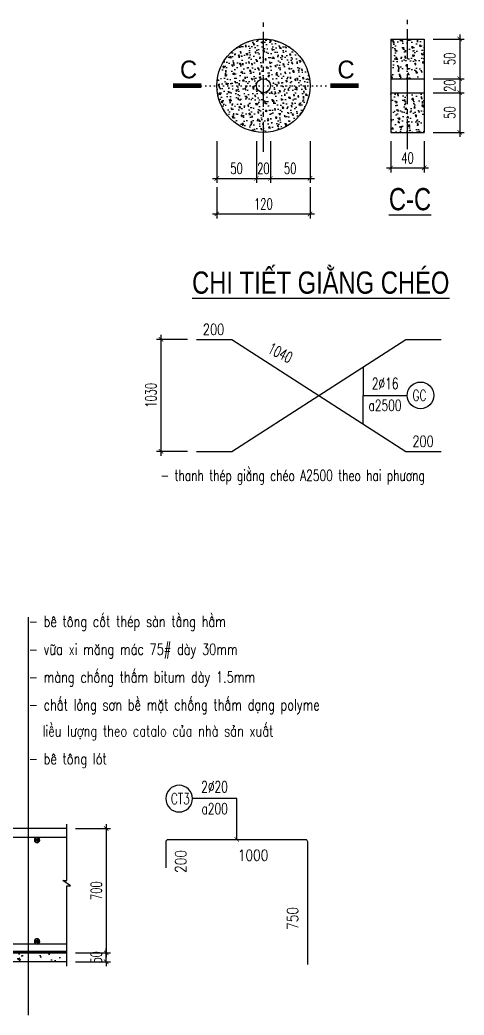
# Model space of a CAD drawing. Header units: millimetres. Extents: x -143483 to 1166745, y -1448440 to -1202244.
# Drawn here: x -72698 to -62690, y -1336065 to -1313673 of the extents above; entities that cross this region are included whole.
import ezdxf
from ezdxf.enums import TextEntityAlignment as Align

# ---------------------------------------------------------------- set-up
doc = ezdxf.new("R2010")
doc.units = ezdxf.units.MM
doc.header["$LTSCALE"] = 30
doc.header["$PDMODE"] = 3
doc.linetypes.add('CENTER2', pattern=[1.125, 0.75, -0.125, 0.125, -0.125])
doc.linetypes.add('DOT', pattern=[0.25, 0, -0.25])
doc.layers.get('0').update_dxf_attribs({"lineweight": 9})
doc.layers.get('Defpoints').update_dxf_attribs({"lineweight": 9})
for name, color, linetype in [('ccu11-Chidan', 9, 'Continuous'), ('ccu11-Cotthep', 9, 'Continuous'), ('ccu11-Dim', 8, 'Continuous'), ('ccu11-Hatch', 8, 'Continuous'), ('ccu11-Manh', 8, 'Continuous'), ('ccu11-Text', 31, 'Continuous'), ('ccu11-Thay', 7, 'Continuous'), ('ccu11-Thep', 4, 'Continuous'), ('ccu11-Truc', 13, 'CENTER2'), ('ccu11-Water Proofing', 6, 'Continuous')]:
    doc.layers.add(name, color=color, linetype=linetype)
doc.styles.add('ccu11-dim', font='vnsimli.shx', dxfattribs={"width": 0.65, "bigfont": 'bigfont.shx'})
doc.styles.add('ccu11-VnAvH-B', font='VHAVANB.TTF')
doc.styles.add('ccu11-vnsimli', font='vnsimli.shx', dxfattribs={"width": 0.8, "bigfont": 'vns.shx'})
doc.styles.add('ccu11-vnsimple', font='vnsimple.shx', dxfattribs={"bigfont": 'bigfont.shx'})
doc.styles.add('ccu11_simli', font='vnsimli.shx', dxfattribs={"width": 0.8})
doc.styles.add('VnHelvetlnsH', font='VHHELS.TTF')
doc.styles.add('VNTIMEH', font='vnsimli.shx', dxfattribs={"width": 0.8, "bigfont": 'bigfont.shx'})
doc.dimstyles.new('ccu11-100', dxfattribs={"dimscale": 100, "dimtxt": 2.5, "dimasz": 1, "dimexe": 1, "dimexo": 2, "dimgap": 1, "dimtad": 1, "dimdec": 0, "dimdsep": 46, "dimtxsty": 'ccu11-dim', "dimblk": 'ARCHTICK', "dimcen": -1, "dimdle": 1, "dimclrd": 256, "dimclre": 256, "dimclrt": 3, "dimadec": 0, "dimazin": 2, "dimtfac": 0.1, "dimtdec": 0, "dimtmove": 0, "dimatfit": 1, "dimldrblk": 'ARCHTICK', "dimfxl": 0, "dimtvp": 0.833333, "dimtolj": 1, "dimtzin": 12, "dimarcsym": 0})
doc.dimstyles.new('ccu11-100x4', dxfattribs={"dimscale": 100, "dimtxt": 2.5, "dimasz": 1, "dimexe": 1, "dimexo": 2, "dimgap": 1, "dimtad": 1, "dimdec": 0, "dimlfac": 0.25, "dimdsep": 46, "dimtxsty": 'ccu11-dim', "dimblk": 'ARCHTICK', "dimcen": -1, "dimdle": 1, "dimclrd": 256, "dimclre": 256, "dimclrt": 3, "dimadec": 0, "dimazin": 2, "dimtfac": 0.1, "dimtdec": 0, "dimtmove": 0, "dimatfit": 1, "dimldrblk": 'ARCHTICK', "dimfxl": 0, "dimtvp": 0.833333, "dimtolj": 1, "dimtzin": 12, "dimarcsym": 0})
pattern_1 = [(32.602126, (-1224341.735, -725912.61), (-200.764141, -20.173982), [0, -217.5]), (118.602126, (-1224341.74, -725912.61), (-20.218716, -216.044088), [0, -291]), (39.602126, (-1224318.45, -725931.7), (-235.05624, 1.738773), [0, -369]), (251.602126, (-1224318.45, -725931.7), (115.106062, -227.98173), [0, -243.6]), (79.602126, (-1224091.26, -726077.8), (-175.222127, 215.157838), [0, -195]), (55.602126, (-1224219.43, -725999.5), (-222.786305, 152.532823), [30, -240]), (100.602126, (-1224194.68, -726016.44), (-375.31848, -70.25336), [42.426, -339.411]), (145.602126, (-1224010.92, -725960.47), (-152.532823, -222.786305), [30, -240]), (100.602126, (-1223875.34, -725762.43), (-375.31848, -70.25336), [42.426, -339.411]), (235.602126, (-1224010.92, -725960.47), (222.786305, -152.532823), [30, -240]), (100.602126, (-1224042.15, -725793.66), (-375.31848, -70.25336), [42.426, -339.411]), (325.602126, (-1224219.43, -725999.5), (152.532823, 222.786305), [30, -240]), (100.602126, (-1224027.87, -725985.22), (-375.31848, -70.25336), [42.426, -339.411])]

# ---------------------------------------------------------------- blocks, each defined once
blk = doc.blocks.new('SHD')
at = {"layer": 'ccu11-Cotthep'}
blk.add_circle((300, 0), 300, dxfattribs=at)
at = {"layer": 'ccu11-Cotthep', "color": 31, "style": 'ccu11_simli', "width": 0.8}
blk.add_attdef('DK', text='', height=250, dxfattribs=at).set_placement((-101, 65), align=Align.BOTTOM_RIGHT)
blk.add_attdef('KH', text='', height=250, dxfattribs=at).set_placement((300, 0), align=Align.MIDDLE)
blk.add_attdef('KC', text='', height=250, dxfattribs=at).set_placement((-101, -142), align=Align.TOP_RIGHT)
blk = doc.blocks.new('_ARCHTICK')
at = {"color": 0, "linetype": 'ByBlock', "const_width": 0.15}
blk.add_lwpolyline([(-0.5, -0.5), (0.5, 0.5)], dxfattribs=at)
blk = doc.blocks.new('*D1046')
at = {"layer": 'ccu11-Dim', "lineweight": -2, "transparency": 16777216}
for p, q in [((-71442, -1334666), (-70653, -1334666)), ((-70753, -1334666), (-70753, -1334566)), ((-70753, -1334866), (-70753, -1334666)), ((-71442, -1334866), (-70653, -1334866)), ((-70753, -1334866), (-70753, -1334966))]:
    blk.add_line(p, q, dxfattribs=at)
at = {"layer": 'Defpoints', "color": 0, "transparency": 16777216}
for p in [(-71642, -1334666), (-70753, -1334666), (-71642, -1334866)]:
    blk.add_point(p, dxfattribs=at)
at = {"layer": 'ccu11-Dim', "lineweight": -2, "transparency": 16777216, "xscale": 100, "yscale": 100, "zscale": 100}
for p, rotation in [((-70753, -1334666), 270), ((-70753, -1334866), 90)]:
    blk.add_blockref('_ARCHTICK', p, dxfattribs=dict(at, rotation=rotation))
at = {"layer": 'ccu11-Dim', "color": 3, "transparency": 16777216, "insert": (-70978, -1334766), "char_height": 250, "attachment_point": 5, "rotation": 90, "style": 'ccu11-dim'}
blk.add_mtext('\\A1;50', dxfattribs=at)
blk = doc.blocks.new('ccu11_block_thep')
at = {"layer": 'ccu11-Thep', "color": 3}
for p, q in [((-0.4, 0), (0.4, 0)), ((-0.28, 0.28), (0.28, -0.28)), ((0.28, 0.28), (-0.28, -0.28)), ((0, 0.4), (0, -0.4))]:
    blk.add_line(p, q, dxfattribs=at)
at = {"layer": 'ccu11-Thep', "color": 1, "const_width": 0.0667}
blk.add_lwpolyline([(-0.4, 0, 1), (0.4, 0, 1), (-0.4, 0, 1)], format="xyb", dxfattribs=at)
at = {"layer": 'ccu11-Thep', "color": 1}
blk.add_circle((0, 0), 0.4, dxfattribs=at)
blk = doc.blocks.new('*D1051')
at = {"layer": 'ccu11-Dim', "lineweight": -2, "transparency": 16777216}
for p, q in [((-70753, -1331766), (-70753, -1334766)), ((-71442, -1331866), (-70653, -1331866)), ((-71442, -1334666), (-70653, -1334666))]:
    blk.add_line(p, q, dxfattribs=at)
at = {"layer": 'Defpoints', "color": 0, "transparency": 16777216}
for p in [(-71642, -1331866), (-71642, -1334666), (-70753, -1334666)]:
    blk.add_point(p, dxfattribs=at)
at = {"layer": 'ccu11-Dim', "lineweight": -2, "transparency": 16777216, "xscale": 100, "yscale": 100, "zscale": 100}
for p, rotation in [((-70753, -1331866), 90), ((-70753, -1334666), 270)]:
    blk.add_blockref('_ARCHTICK', p, dxfattribs=dict(at, rotation=rotation))
at = {"layer": 'ccu11-Dim', "color": 3, "transparency": 16777216, "insert": (-70978, -1333266), "char_height": 250, "attachment_point": 5, "rotation": 90, "style": 'ccu11-dim'}
blk.add_mtext('\\A1;700', dxfattribs=at)
blk = doc.blocks.new('*D1004')
at = {"layer": 'ccu11-Dim', "lineweight": -2, "transparency": 16777216}
for p, q in [((-68921, -1320861), (-69621, -1320861)), ((-69521, -1320761), (-69521, -1323481)), ((-68921, -1323381), (-69621, -1323381))]:
    blk.add_line(p, q, dxfattribs=at)
at = {"layer": 'Defpoints', "color": 0, "transparency": 16777216}
for p in [(-68721, -1320861), (-69521, -1323381), (-68721, -1323381)]:
    blk.add_point(p, dxfattribs=at)
at = {"layer": 'ccu11-Dim', "lineweight": -2, "transparency": 16777216, "xscale": 100, "yscale": 100, "zscale": 100}
for p, rotation in [((-69521, -1320861), 90), ((-69521, -1323381), 270)]:
    blk.add_blockref('_ARCHTICK', p, dxfattribs=dict(at, rotation=rotation))
at = {"layer": 'ccu11-Dim', "color": 3, "transparency": 16777216, "insert": (-69746, -1322121), "char_height": 250, "attachment_point": 5, "rotation": 90, "style": 'ccu11-dim'}
blk.add_mtext('\\A1;1030', dxfattribs=at)
blk = doc.blocks.new('*D1005')
at = {"layer": 'ccu11-Dim', "lineweight": -2, "ltscale": 10000, "transparency": 16777216}
for p, q in [((-68262, -1317440), (-68262, -1318140)), ((-66162, -1317440), (-66162, -1318140)), ((-68362, -1318040), (-66062, -1318040))]:
    blk.add_line(p, q, dxfattribs=at)
at = {"layer": 'Defpoints', "color": 0, "ltscale": 10000, "transparency": 16777216}
for p in [(-68262, -1317240), (-66162, -1317240), (-66162, -1318040)]:
    blk.add_point(p, dxfattribs=at)
at = {"layer": 'ccu11-Dim', "lineweight": -2, "ltscale": 10000, "transparency": 16777216, "xscale": 100, "yscale": 100, "zscale": 100, "rotation": 180}
blk.add_blockref('_ARCHTICK', (-68262, -1318040), dxfattribs=at)
at = {"layer": 'ccu11-Dim', "lineweight": -2, "ltscale": 10000, "transparency": 16777216, "xscale": 100, "yscale": 100, "zscale": 100}
blk.add_blockref('_ARCHTICK', (-66162, -1318040), dxfattribs=at)
at = {"layer": 'ccu11-Dim', "color": 3, "ltscale": 10000, "transparency": 16777216, "insert": (-67212, -1317815), "char_height": 250, "attachment_point": 5, "style": 'ccu11-dim'}
blk.add_mtext('\\A1;120', dxfattribs=at)
blk = doc.blocks.new('*D1006')
at = {"layer": 'ccu11-Dim', "lineweight": -2, "ltscale": 10000, "transparency": 16777216}
for p, q in [((-68262, -1316404), (-68262, -1317340)), ((-67369, -1316404), (-67369, -1317340)), ((-68362, -1317240), (-67269, -1317240))]:
    blk.add_line(p, q, dxfattribs=at)
at = {"layer": 'Defpoints', "color": 0, "ltscale": 10000, "transparency": 16777216}
for p in [(-68262, -1316204), (-67369, -1316204), (-67369, -1317240)]:
    blk.add_point(p, dxfattribs=at)
at = {"layer": 'ccu11-Dim', "lineweight": -2, "ltscale": 10000, "transparency": 16777216, "xscale": 100, "yscale": 100, "zscale": 100, "rotation": 180}
blk.add_blockref('_ARCHTICK', (-68262, -1317240), dxfattribs=at)
at = {"layer": 'ccu11-Dim', "lineweight": -2, "ltscale": 10000, "transparency": 16777216, "xscale": 100, "yscale": 100, "zscale": 100}
blk.add_blockref('_ARCHTICK', (-67369, -1317240), dxfattribs=at)
at = {"layer": 'ccu11-Dim', "color": 3, "ltscale": 10000, "transparency": 16777216, "insert": (-67816, -1317015), "char_height": 250, "attachment_point": 5, "style": 'ccu11-dim'}
blk.add_mtext('\\A1;50', dxfattribs=at)
blk = doc.blocks.new('*D1007')
at = {"layer": 'ccu11-Dim', "lineweight": -2, "ltscale": 10000, "transparency": 16777216}
for p, q in [((-67369, -1316404), (-67369, -1317340)), ((-67054, -1316404), (-67054, -1317340)), ((-67469, -1317240), (-66954, -1317240))]:
    blk.add_line(p, q, dxfattribs=at)
at = {"layer": 'Defpoints', "color": 0, "ltscale": 10000, "transparency": 16777216}
for p in [(-67369, -1316204), (-67054, -1316204), (-67054, -1317240)]:
    blk.add_point(p, dxfattribs=at)
at = {"layer": 'ccu11-Dim', "lineweight": -2, "ltscale": 10000, "transparency": 16777216, "xscale": 100, "yscale": 100, "zscale": 100, "rotation": 180}
blk.add_blockref('_ARCHTICK', (-67369, -1317240), dxfattribs=at)
at = {"layer": 'ccu11-Dim', "lineweight": -2, "ltscale": 10000, "transparency": 16777216, "xscale": 100, "yscale": 100, "zscale": 100}
blk.add_blockref('_ARCHTICK', (-67054, -1317240), dxfattribs=at)
at = {"layer": 'ccu11-Dim', "color": 3, "ltscale": 10000, "transparency": 16777216, "insert": (-67212, -1317015), "char_height": 250, "attachment_point": 5, "style": 'ccu11-dim'}
blk.add_mtext('\\A1;20', dxfattribs=at)
blk = doc.blocks.new('*D1008')
at = {"layer": 'ccu11-Dim', "lineweight": -2, "ltscale": 10000, "transparency": 16777216}
for p, q in [((-67054, -1316404), (-67054, -1317340)), ((-66162, -1316404), (-66162, -1317340)), ((-67154, -1317240), (-66062, -1317240))]:
    blk.add_line(p, q, dxfattribs=at)
at = {"layer": 'Defpoints', "color": 0, "ltscale": 10000, "transparency": 16777216}
for p in [(-67054, -1316204), (-66162, -1316204), (-66162, -1317240)]:
    blk.add_point(p, dxfattribs=at)
at = {"layer": 'ccu11-Dim', "lineweight": -2, "ltscale": 10000, "transparency": 16777216, "xscale": 100, "yscale": 100, "zscale": 100, "rotation": 180}
blk.add_blockref('_ARCHTICK', (-67054, -1317240), dxfattribs=at)
at = {"layer": 'ccu11-Dim', "lineweight": -2, "ltscale": 10000, "transparency": 16777216, "xscale": 100, "yscale": 100, "zscale": 100}
blk.add_blockref('_ARCHTICK', (-66162, -1317240), dxfattribs=at)
at = {"layer": 'ccu11-Dim', "color": 3, "ltscale": 10000, "transparency": 16777216, "insert": (-66608, -1317015), "char_height": 250, "attachment_point": 5, "style": 'ccu11-dim'}
blk.add_mtext('\\A1;50', dxfattribs=at)
blk = doc.blocks.new('*D1009')
at = {"layer": 'ccu11-Dim', "lineweight": -2, "ltscale": 10000, "transparency": 16777216}
for p, q in [((-63390, -1314104), (-62690, -1314104)), ((-62790, -1314004), (-62790, -1315097)), ((-63390, -1314997), (-62690, -1314997))]:
    blk.add_line(p, q, dxfattribs=at)
at = {"layer": 'Defpoints', "color": 0, "ltscale": 10000, "transparency": 16777216}
for p in [(-63590, -1314104), (-63590, -1314997), (-62790, -1314997)]:
    blk.add_point(p, dxfattribs=at)
at = {"layer": 'ccu11-Dim', "lineweight": -2, "ltscale": 10000, "transparency": 16777216, "xscale": 100, "yscale": 100, "zscale": 100}
for p, rotation in [((-62790, -1314104), 90), ((-62790, -1314997), 270)]:
    blk.add_blockref('_ARCHTICK', p, dxfattribs=dict(at, rotation=rotation))
at = {"layer": 'ccu11-Dim', "color": 3, "ltscale": 10000, "transparency": 16777216, "insert": (-63015, -1314550), "char_height": 250, "attachment_point": 5, "rotation": 90, "style": 'ccu11-dim'}
blk.add_mtext('\\A1;50', dxfattribs=at)
blk = doc.blocks.new('*D1010')
at = {"layer": 'ccu11-Dim', "lineweight": -2, "ltscale": 10000, "transparency": 16777216}
for p, q in [((-63390, -1314997), (-62690, -1314997)), ((-62790, -1314897), (-62790, -1315412)), ((-63390, -1315312), (-62690, -1315312))]:
    blk.add_line(p, q, dxfattribs=at)
at = {"layer": 'Defpoints', "color": 0, "ltscale": 10000, "transparency": 16777216}
for p in [(-63590, -1314997), (-63590, -1315312), (-62790, -1315312)]:
    blk.add_point(p, dxfattribs=at)
at = {"layer": 'ccu11-Dim', "lineweight": -2, "ltscale": 10000, "transparency": 16777216, "xscale": 100, "yscale": 100, "zscale": 100}
for p, rotation in [((-62790, -1314997), 90), ((-62790, -1315312), 270)]:
    blk.add_blockref('_ARCHTICK', p, dxfattribs=dict(at, rotation=rotation))
at = {"layer": 'ccu11-Dim', "color": 3, "ltscale": 10000, "transparency": 16777216, "insert": (-63015, -1315154), "char_height": 250, "attachment_point": 5, "rotation": 90, "style": 'ccu11-dim'}
blk.add_mtext('\\A1;20', dxfattribs=at)
blk = doc.blocks.new('*D1011')
at = {"layer": 'ccu11-Dim', "lineweight": -2, "ltscale": 10000, "transparency": 16777216}
for p, q in [((-62790, -1315212), (-62790, -1316304)), ((-63390, -1315312), (-62690, -1315312)), ((-63390, -1316204), (-62690, -1316204))]:
    blk.add_line(p, q, dxfattribs=at)
at = {"layer": 'Defpoints', "color": 0, "ltscale": 10000, "transparency": 16777216}
for p in [(-63590, -1315312), (-63590, -1316204), (-62790, -1316204)]:
    blk.add_point(p, dxfattribs=at)
at = {"layer": 'ccu11-Dim', "lineweight": -2, "ltscale": 10000, "transparency": 16777216, "xscale": 100, "yscale": 100, "zscale": 100}
for p, rotation in [((-62790, -1315312), 90), ((-62790, -1316204), 270)]:
    blk.add_blockref('_ARCHTICK', p, dxfattribs=dict(at, rotation=rotation))
at = {"layer": 'ccu11-Dim', "color": 3, "ltscale": 10000, "transparency": 16777216, "insert": (-63015, -1315758), "char_height": 250, "attachment_point": 5, "rotation": 90, "style": 'ccu11-dim'}
blk.add_mtext('\\A1;50', dxfattribs=at)
blk = doc.blocks.new('*D1012')
at = {"layer": 'ccu11-Dim', "lineweight": -2, "ltscale": 10000, "transparency": 16777216}
for p, q in [((-64340, -1316404), (-64340, -1317104)), ((-63590, -1316404), (-63590, -1317104)), ((-64440, -1317004), (-63490, -1317004))]:
    blk.add_line(p, q, dxfattribs=at)
at = {"layer": 'Defpoints', "color": 0, "ltscale": 10000, "transparency": 16777216}
for p in [(-64340, -1316204), (-63590, -1316204), (-63590, -1317004)]:
    blk.add_point(p, dxfattribs=at)
at = {"layer": 'ccu11-Dim', "lineweight": -2, "ltscale": 10000, "transparency": 16777216, "xscale": 100, "yscale": 100, "zscale": 100, "rotation": 180}
blk.add_blockref('_ARCHTICK', (-64340, -1317004), dxfattribs=at)
at = {"layer": 'ccu11-Dim', "lineweight": -2, "ltscale": 10000, "transparency": 16777216, "xscale": 100, "yscale": 100, "zscale": 100}
blk.add_blockref('_ARCHTICK', (-63590, -1317004), dxfattribs=at)
at = {"layer": 'ccu11-Dim', "color": 3, "ltscale": 10000, "transparency": 16777216, "insert": (-63965, -1316779), "char_height": 250, "attachment_point": 5, "style": 'ccu11-dim'}
blk.add_mtext('\\A1;40', dxfattribs=at)
blk = doc.blocks.new('*U19')
at = {"color": 3, "linetype": 'DOT', "ltscale": 10}
blk.add_line((-2034, 0), (148, 0), dxfattribs=at)
at = {"color": 4, "const_width": 75}
for points in [[(-2513, 0), (-2034, 0)], [(148, 0), (627, 0)]]:
    blk.add_lwpolyline(points, dxfattribs=at)
at = {"color": 31, "style": 'VnHelvetlnsH'}
for tag, p in [('MC3', (-2250, 274)), ('MC4', (411, 274))]:
    blk.add_attdef(tag, text='', height=300, dxfattribs=at).set_placement(p, align=Align.MIDDLE_CENTER)

msp = doc.modelspace()

# ---------------------------------------------------------------- hatches: boundary and pattern name
at = {"layer": 'ccu11-Hatch', "ltscale": 0.05}
h = msp.add_hatch(dxfattribs=at)
h.set_pattern_fill('CONC', color=256, scale=30, angle=325.602126, style=0, pattern_type=2)
h.set_pattern_definition([(32.602126, (-1225167.98, -725912.61), (-200.764141, -20.173982), [0, -217.5]), (118.602126, (-1225167.98, -725912.61), (-20.218716, -216.044088), [0, -291]), (39.602126, (-1225144.7, -725931.7), (-235.05624, 1.738773), [0, -369]), (251.602126, (-1225144.7, -725931.7), (115.106062, -227.98173), [0, -243.6]), (79.602126, (-1224917.5, -726077.8), (-175.222127, 215.157838), [0, -195]), (55.602126, (-1225045.68, -725999.5), (-222.786305, 152.532823), [30, -240]), (100.602126, (-1225020.92, -726016.44), (-375.31848, -70.25336), [42.426, -339.411]), (145.602126, (-1224837.17, -725960.47), (-152.532823, -222.786305), [30, -240]), (100.602126, (-1224701.6, -725762.43), (-375.31848, -70.25336), [42.426, -339.411]), (235.602126, (-1224837.17, -725960.47), (222.786305, -152.532823), [30, -240]), (100.602126, (-1224868.4, -725793.66), (-375.31848, -70.25336), [42.426, -339.411]), (325.602126, (-1225045.68, -725999.5), (152.532823, 222.786305), [30, -240]), (100.602126, (-1224854.1, -725985.22), (-375.31848, -70.25336), [42.426, -339.411])])
edge = h.paths.add_edge_path()
edge.add_arc((-67211.95, -1315154.1), 157.5, -34.397874, 325.602126)
edge = h.paths.add_edge_path()
edge.add_arc((-67211.95, -1315154.1), 1050, -34.397874, 325.602126)
h = msp.add_hatch(dxfattribs=at)
h.set_pattern_fill('CONC', color=256, scale=30, angle=325.602126, style=0, pattern_type=2)
h.set_pattern_definition(pattern_1)
h.paths.add_polyline_path([(-64339.81, -1314104.1), (-64339.81, -1314996.6), (-63589.81, -1314996.6), (-63589.81, -1314104.1)])
h = msp.add_hatch(dxfattribs=at)
h.set_pattern_fill('CONC', color=256, scale=30, angle=325.602126, style=0, pattern_type=2)
h.set_pattern_definition(pattern_1)
h.paths.add_polyline_path([(-64339.81, -1315311.6), (-64339.81, -1316204.1), (-63589.81, -1316204.1), (-63589.81, -1315311.6)])
h = msp.add_hatch(dxfattribs=at)
h.set_pattern_fill('AR-CONC', color=256, scale=80, style=0)
h.set_pattern_definition([(50, (-29553615.76, -12806184.3), (573.808146, -50.201708), [60, -660]), (355, (-29553615.76, -12806184.3), (-111.001067, 601.753707), [48, -528]), (100.4514, (-29553567.94, -12806188.5), (462.807505, 551.551634), [50.992152, -560.91369]), (46.1842, (-29553615.76, -12806024.3), (853.792839, -132.415211), [90, -990]), (96.6356, (-29553544.6, -12806035.3), (747.730164, 779.294297), [76.48823, -841.3704]), (351.1842, (-29553615.8, -12806024.3), (747.729556, 779.29488), [72, -792]), (21, (-29553535.76, -12806064.3), (477.525642, -322.0951125), [60, -660]), (326, (-29553535.76, -12806064.3), (194.652266, 580.120036), [48, -528]), (71.4514, (-29553495.97, -12806091.13), (672.178103, 258.024397), [50.992152, -560.91369]), (37.5, (-29553615.76, -12806184.3), (9.7278843, 266.315083), [0, -521.6, 0, -536, 0, -530]), (7.5, (-29553615.76, -12806184.3), (210.45563, 315.5293695), [0, -305.6, 0, -509.6, 0, -202]), (327.5, (-29553794.16, -12806184.3), (427.057949, -18.0438974), [0, -200, 0, -624, 0, -828]), (317.5, (-29553874.16, -12806184.3), (466.5489355, 80.083986), [0, -260, 0, -414.4, 0, -588])])
h.paths.add_polyline_path([(-83675.13, -1334866.29), (-71641.74, -1334866.29), (-71641.74, -1334666.29), (-83675.13, -1334666.29)])
h.paths.add_polyline_path([(-80905.76, -1334866.29), (-80305.76, -1334866.29), (-80305.76, -1334580.58), (-80905.76, -1334580.58)])

# ---------------------------------------------------------------- linework, layer by layer
at = {"layer": 'ccu11-Manh'}
for points in [[(-64966.21, -1321480.46), (-64966.21, -1322121.18), (-63972.3, -1322121.18)], [(-64966.21, -1322761.9), (-64966.21, -1322121.18), (-63972.3, -1322121.18)], [(-71641.74, -1334965.29), (-71641.74, -1333155.59), (-71554.38, -1333155.59), (-71729.11, -1333039.1), (-71641.74, -1333039.1), (-71641.74, -1331767.29)]]:
    msp.add_lwpolyline(points, dxfattribs=at)
at = {"layer": 'ccu11-Thay', "ltscale": 0.05}
for p, q in [((-64339.81, -1314104.1), (-63589.81, -1314104.1)), ((-64339.81, -1314104.1), (-64339.81, -1316204.1)), ((-63589.81, -1314104.1), (-63589.81, -1316204.1)), ((-64339.81, -1314996.6), (-63589.81, -1314996.6)), ((-64339.81, -1315311.6), (-63589.81, -1315311.6)), ((-64339.81, -1316204.1), (-63589.81, -1316204.1))]:
    msp.add_line(p, q, dxfattribs=at)
at = {"layer": 'ccu11-Thay', "color": 31}
msp.add_line((-72500.15, -1336065.29), (-72500.15, -1327108.55), dxfattribs=at)
at = {"layer": 'ccu11-Thay', "ltscale": 3000}
for p, q in [((-71641.74, -1331866.29), (-83675.13, -1331866.29)), ((-71641.74, -1334666.29), (-83675.13, -1334666.29))]:
    msp.add_line(p, q, dxfattribs=at)
at = {"layer": 'ccu11-Thay', "linetype": 'Continuous', "ltscale": 0.05}
msp.add_line((-71641.74, -1334866.29), (-83675.13, -1334866.29), dxfattribs=at)
at = {"layer": 'ccu11-Thay', "ltscale": 0.05}
for radius in [1050, 157.5]:
    msp.add_circle((-67211.95, -1315154.1), radius, dxfattribs=at)
at = {"layer": 'ccu11-Thep'}
for points in [[(-68721.39, -1320861.41), (-67921.39, -1320861.41, -0.41421356), (-67921.39, -1320861.41), (-67921.39, -1320861.41), (-64003.61, -1323380.95, 0.41421356), (-64003.61, -1323380.95), (-63203.94, -1323380.95)], [(-68721.39, -1323380.95), (-67921.39, -1323380.95, 0.41421356), (-67921.39, -1323380.95), (-67921.39, -1323380.95), (-64003.61, -1320861.41, -0.41421356), (-64003.61, -1320861.41), (-63203.94, -1320861.41)], [(-69403.45, -1332752.52), (-69403.45, -1332161.31, -0.41421356), (-69353.45, -1332111.31), (-66269.98, -1332111.31, -0.41421356), (-66219.98, -1332161.31), (-66219.98, -1334926.15)]]:
    msp.add_lwpolyline(points, format="xyb", dxfattribs=at)
at = {"layer": 'ccu11-Thep', "ltscale": 10000}
for points in [[(-71641.74, -1332066.29), (-83675.13, -1332066.29), (-83584.61, -1332156.82)], [(-71641.74, -1334466.29), (-83675.13, -1334466.29), (-83584.61, -1334375.76)]]:
    msp.add_lwpolyline(points, dxfattribs=at)
at = {"layer": 'ccu11-Truc', "ltscale": 30}
for p, q in [((-63964.81, -1316581.18), (-63964.81, -1313673.49)), ((-67211.95, -1316642.22), (-67211.95, -1313734.53))]:
    msp.add_line(p, q, dxfattribs=at)
at = {"layer": 'ccu11-Water Proofing'}
msp.add_lwpolyline([(-71641.74, -1334637.63), (-83703.8, -1334637.63), (-83703.8, -1335243.9), (-83986.47, -1335243.9), (-83986.47, -1334593.27), (-84015.13, -1334593.27), (-84015.13, -1335266.29), (-83675.13, -1335266.29), (-83675.13, -1334666.29), (-71641.74, -1334666.29)], dxfattribs=at)

# ---------------------------------------------------------------- block references
at = {"layer": 'ccu11-Chidan', "xscale": 1.333333333335759, "yscale": 1.333333333335759, "zscale": 1.333333333335759}
msp.add_blockref('*U19', (-65898.37, -1315154.1), dxfattribs=at).add_auto_attribs({'MC4': 'C', 'MC3': 'C'})
at = {"layer": 'ccu11-Cotthep'}
ref = msp.add_blockref('SHD', (-63972.3, -1322121.18), dxfattribs=at)
ref.add_attrib('KH', 'GC', dxfattribs={"color": 31, "height": 250, "style": 'ccu11-vnsimple', "width": 0.7}).set_placement((-63697.3, -1322121.18), align=Align.MIDDLE_CENTER)
ref.add_attrib('KC', 'a2500', dxfattribs={"color": 31, "height": 250, "style": 'ccu11-vnsimple', "width": 0.7}).set_placement((-64472.3, -1322221.18), align=Align.TOP_CENTER)
ref.add_attrib('DK', '2`16', dxfattribs={"color": 31, "height": 250, "style": 'ccu11-vnsimple', "width": 0.7}).set_placement((-64472.3, -1322054.51), align=Align.BOTTOM_CENTER)
ref = msp.add_blockref('SHD', (-68810.72, -1331195.17), dxfattribs=dict(at, xscale=-1))
ref.add_attrib('KH', 'CT3', dxfattribs={"color": 31, "height": 250, "style": 'ccu11-vnsimple', "width": 0.7}).set_placement((-69085.72, -1331195.17), align=Align.MIDDLE_CENTER)
ref.add_attrib('KC', 'a200', dxfattribs={"color": 31, "height": 250, "style": 'ccu11-vnsimple', "width": 0.7}).set_placement((-68310.72, -1331295.17), align=Align.TOP_CENTER)
ref.add_attrib('DK', '2`20', dxfattribs={"color": 31, "height": 250, "style": 'ccu11-vnsimple', "width": 0.7}).set_placement((-68310.72, -1331128.51), align=Align.BOTTOM_CENTER)
at = {"layer": 'ccu11-Thep', "xscale": -150.3759398473833, "yscale": 150.3759398499041, "zscale": 150.3759398496241}
for p in [(-72309.76, -1332126.44), (-72309.76, -1334406.14)]:
    msp.add_blockref('ccu11_block_thep', p, dxfattribs=at)

# ---------------------------------------------------------------- texts
at = {"layer": 'ccu11-Text'}
for s, height, style, width, p in [('%%Uc-c', 500, 'ccu11-VnAvH-B', 0.8, (-64384.54, -1317956.16)), ('200', 250, 'ccu11-dim', 0.75, (-68574.86, -1320761.41)), ('200', 250, 'ccu11-dim', 0.75, (-63857.08, -1323280.95)), ('- thanh thÐp gi»ng chÐo A2500 theo hai ph\xad¬ng', 250, 'ccu11-vnsimli', 0.7, (-69531.62, -1324046.51, -239306.59)), ('- bª t«ng cèt thÐp sµn tÇng hÇm', 250, 'ccu11-vnsimli', 0.75, (-72500.15, -1327332.53)), ('- v÷a xi m¨ng m¸c 75# dµy 30mm', 250, 'ccu11-vnsimli', 0.75, (-72500.15, -1327958.26)), ('- mµng chèng thÊm bitum dµy 1.5mm', 250, 'ccu11-vnsimli', 0.75, (-72500.15, -1328585.14)), ('- chÊt láng s¬n bÒ mÆt chèng thÊm d¹ng polyme', 250, 'ccu11-vnsimli', 0.75, (-72500.15, -1329209.2)), ('  liÒu l\xadîng theo catalo cña nhµ s¶n xuÊt', 250, 'ccu11-vnsimli', 0.75, (-72442.97, -1329797.72)), ('- bª t«ng lãt', 250, 'ccu11-vnsimli', 0.75, (-72500.15, -1330421.35)), ('1000', 250, 'VNTIMEH', 0.8, (-67786.12, -1332593.22))]:
    msp.add_text(s, height=height, dxfattribs=dict(at, style=style, width=width)).set_placement(p)
at = {"layer": 'ccu11-Text', "style": 'ccu11-VnAvH-B', "width": 0.8}
msp.add_text('%%Uchi tiÕt gi»ng chÐo', height=500, dxfattribs=at).set_placement((-65920.23, -1319834.44), align=Align.CENTER)
at = {"layer": 'ccu11-Text', "style": 'VNTIMEH', "width": 0.8}
for s, p in [('200', (-68950.13, -1332865.85)), ('750', (-66429.63, -1334147.07))]:
    msp.add_text(s, height=250, rotation=90, dxfattribs=at).set_placement(p)
at = {"layer": 'ccu11-Text', "insert": (-66830.5, -1321165.56), "char_height": 250, "attachment_point": 5, "rotation": 332.961308, "style": 'ccu11-dim'}
msp.add_mtext('\\A1;1040', dxfattribs=at)

# ---------------------------------------------------------------- dimensions: what is measured, and where the dimension line sits
at = {"layer": 'ccu11-Dim', "ltscale": 10000}
for base, p1, p2, picture, middle in [((-62790.3, -1314996.6), (-63589.81, -1314104.1), (-63589.81, -1314996.6), '*D1009', (-63015.3, -1314550.35)), ((-62790.3, -1316204.1), (-63589.81, -1315311.6), (-63589.81, -1316204.1), '*D1011', (-63015.3, -1315757.85))]:
    dim = msp.add_linear_dim(base=base, p1=p1, p2=p2, angle=89.999997, text='50', dimstyle='ccu11-100x4', dxfattribs=at)
    dim.commit()
    dim.dimension.update_dxf_attribs({"geometry": picture, "text_midpoint": middle})
dim = msp.add_linear_dim(base=(-62790.3, -1315311.6), p1=(-63589.81, -1314996.6), p2=(-63589.81, -1315311.6), angle=89.999997, text='20', dimstyle='ccu11-100x4', dxfattribs=at)
dim.commit()
dim.dimension.update_dxf_attribs({"geometry": '*D1010', "text_midpoint": (-62790.3, -1315154.1), "dimtype": 160})
for base, p1, p2, text, picture, middle in [((-67369.45, -1317240.12), (-68261.95, -1316204.1), (-67369.45, -1316204.1), '50', '*D1006', (-67815.7, -1317015.12)), ((-66161.95, -1317240.12), (-67054.45, -1316204.1), (-66161.95, -1316204.1), '50', '*D1008', (-66608.2, -1317015.12)), ((-63589.81, -1317003.74), (-64339.81, -1316204.1), (-63589.81, -1316204.1), '40', '*D1012', (-63964.81, -1316778.74))]:
    dim = msp.add_linear_dim(base=base, p1=p1, p2=p2, text=text, dimstyle='ccu11-100x4', dxfattribs=at)
    dim.commit()
    dim.dimension.update_dxf_attribs({"geometry": picture, "text_midpoint": middle})
dim = msp.add_linear_dim(base=(-67054.45, -1317240.12), p1=(-67369.45, -1316204.1), p2=(-67054.45, -1316204.1), text='20', dimstyle='ccu11-100x4', dxfattribs=at)
dim.commit()
dim.dimension.update_dxf_attribs({"geometry": '*D1007', "text_midpoint": (-67211.95, -1317240.12), "dimtype": 160})
dim = msp.add_aligned_dim(p1=(-68261.95, -1317240.12), p2=(-66161.95, -1317240.12), distance=-800, text='120', dimstyle='ccu11-100x4', dxfattribs=at)
dim.commit()
dim.dimension.update_dxf_attribs({"geometry": '*D1005', "text_midpoint": (-67211.95, -1317815.12)})
at = {"layer": 'ccu11-Dim'}
dim = msp.add_linear_dim(base=(-69520.95, -1323380.95), p1=(-68721.39, -1320861.41), p2=(-68721.39, -1323380.95), angle=90, text='1030', dimstyle='ccu11-100x4', dxfattribs=at)
dim.commit()
dim.dimension.update_dxf_attribs({"geometry": '*D1004', "text_midpoint": (-69745.95, -1322121.18)})
dim = msp.add_linear_dim(base=(-70753.47, -1334666.29), p1=(-71641.74, -1331866.29), p2=(-71641.74, -1334666.29), angle=90, dimstyle='ccu11-100x4', dxfattribs=at)
dim.commit()
dim.dimension.update_dxf_attribs({"geometry": '*D1051', "text_midpoint": (-70978.47, -1333266.29)})
dim = msp.add_linear_dim(base=(-70753.47, -1334666.29), p1=(-71641.74, -1334866.29), p2=(-71641.74, -1334666.29), angle=90, dimstyle='ccu11-100x4', override={"dimtix": 1}, dxfattribs=at)
dim.commit()
dim.dimension.update_dxf_attribs({"geometry": '*D1046', "text_midpoint": (-70978.47, -1334766.29)})

# ---------------------------------------------------------------- leaders
at = {"layer": 'ccu11-Cotthep'}
msp.add_leader([(-67811.72, -1332111.31), (-67811.72, -1331195.17), (-68810.72, -1331195.17)], dimstyle='ccu11-100', override={"dimgap": 1, "dimtad": 0, "dimfxl": 3, "dimfxlon": 1, "dimtfill": 1}, dxfattribs=at)

doc.saveas('drawing.dxf')
